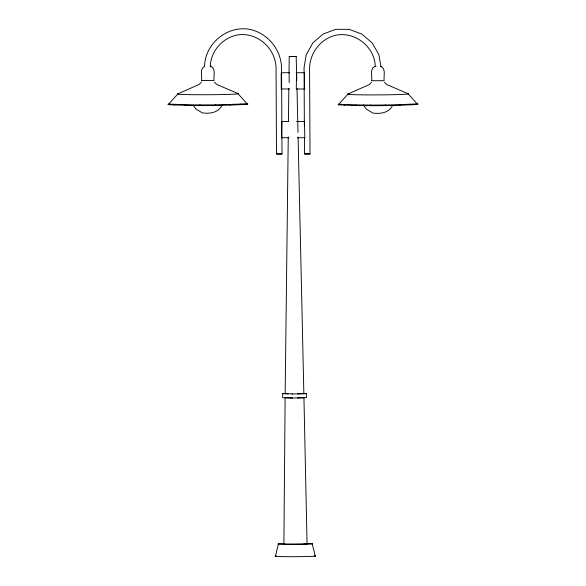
<?xml version="1.0" encoding="UTF-8"?>
<svg xmlns="http://www.w3.org/2000/svg" width="586" height="586" viewBox="0 0 586 586"><rect width="100%" height="100%" fill="white"/><g stroke="black" fill="none" stroke-linecap="round" stroke-linejoin="round"><path stroke-width="0.88" d="M297.556 397.931L303.944 397.689L307.064 543.911L283.895 544.072L285.126 397.674L292.59 397.967M285.17 394.012L288.253 136.978M288.444 121.434L288.839 88.501M289.023 72.95L289.22 56.49L296.172 56.439L296.816 80.275M204.565 66.76C204.712 43.928 226.972 25.293 249.497 29.315C267.524 33.006 281.053 49.349 281.551 67.698L282.005 153.986L276.504 153.979L276.057 68.687C276.101 48.609 257.151 31.49 237.088 35.006C222.116 38.075 210.564 51.575 210.22 66.914M275.471 556.07L278.387 543.889M214.381 82.099L216.564 84.34L237.835 93.496L246.618 103.239L247.805 103.795L247.68 104.264C221.208 105.766 194.596 105.934 168.109 104.66L178.056 93.797L199.159 84.428L201.298 82.245M168.109 104.66L169.405 103.627M210.44 66.218L210.916 66.247C216.183 68.899 213.289 75.982 214.066 80.524L201.613 80.582M169.288 104.081C194.992 105.319 220.812 105.158 246.501 103.693L246.618 103.239M384.467 82.267L386.657 84.501L407.929 93.657L416.712 103.4L417.891 103.956L417.767 104.425C391.294 105.927 364.69 106.095 338.195 104.828L348.143 93.958L369.253 84.589L371.385 82.406M338.195 104.828L339.492 103.788M380.534 66.379L381.003 66.416C386.269 69.06 383.376 76.143 384.16 80.685L371.7 80.743M339.375 104.242C365.078 105.48 390.899 105.319 416.587 103.861L416.712 103.4M199.738 105.451L199.973 104.843M369.825 105.612L370.066 105.011M222.145 105.121C218.417 112.776 209.788 113.97 202.258 112.856L195.951 109.04L193.314 105.436M392.701 105.297C388.965 112.944 380.336 114.138 372.813 113.025L366.506 109.216L363.335 104.887M185.161 105.341L185.828 104.74M355.248 105.509L355.922 104.901M204.609 66.284C199.291 68.994 202.368 76.099 201.591 80.656M174.057 105.07L175.053 104.476M344.143 105.231L345.139 104.638M296.201 72.767L304.486 72.723L304.574 88.969L296.282 89.013L296.531 72.715M288.927 137.695L281.522 137.739L281.771 121.441M296.282 56.49L289.22 56.49M303.445 393.338L306.397 393.631L306.419 397.689L292.077 398.048L282.657 397.667L282.635 393.609L285.455 393.426M303.922 393.624L297.534 393.873M306.397 393.631L292.055 393.982M283.536 543.889L284.935 543.801M276.504 153.979L282.005 153.986M375.238 66.152C374.593 46.983 355.592 31.791 336.73 35.05C320.981 38.185 309.716 52.777 309.576 68.665L310.016 153.964L304.515 153.957L304.427 137.607M376.08 66.379L374.696 66.445C369.458 69.177 372.41 76.253 371.685 80.817M304.515 153.957L310.016 153.964M289.469 72.708L281.185 72.752L281.265 88.999L289.557 88.955M281.441 121.492L288.839 121.449M296.457 121.507L304.742 121.463M297.424 137.754L304.83 137.71L304.412 121.514M292.568 393.909L282.635 393.609M288.122 393.865L285.104 393.609M304.141 543.632L307.064 543.911M416.192 103.839L417.891 103.956M416.587 103.861L417.767 104.425M246.501 103.693L247.68 104.264M410.603 104.308L411.599 104.894M240.516 104.147L241.513 104.733M399.659 104.689L400.319 105.282M229.573 104.52L230.232 105.121M385.427 104.931L385.654 105.531M215.333 104.769L215.56 105.37M312.213 543.918L315.261 556.107M381.039 66.877L378.878 54.74L372.11 42.866L361.774 34.054L349.139 29.351L335.712 29.344L323.128 34.017L312.887 42.815L306.236 54.674L304.061 67.668L304.361 124.891M296.999 88.508L297.981 132.414M298.091 136.992L303.863 394.026M289.14 72.759L289.191 82.685M314.653 555.799A20.32 0.601 -0.3 0 1 294.787 556.693A20.32 0.601 -0.3 0 1 276.475 555.968M306.786 543.464A17.272 0.513 -0.3 0 1 307.518 544.204A17.272 0.513 -0.3 0 1 282.408 544.313A17.272 0.513 -0.3 0 1 284.569 543.559M237.835 93.496A30.479 0.901 -0.3 0 1 207.664 94.727A30.479 0.901 -0.3 0 1 178.056 93.797M407.929 93.657A30.479 0.901 -0.3 0 1 375.773 94.903A30.479 0.901 -0.3 0 1 349.197 93.841"/></g></svg>
